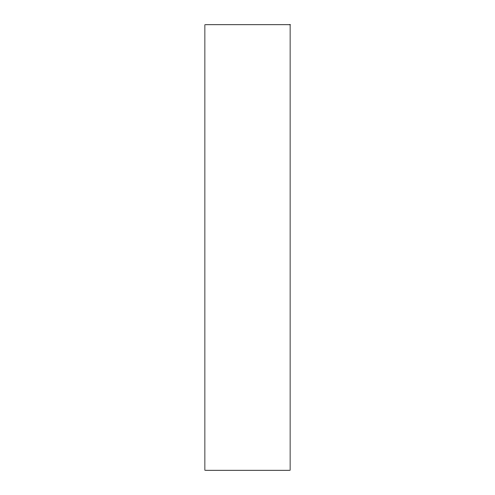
<?xml version="1.0" encoding="UTF-8"?>
<svg xmlns="http://www.w3.org/2000/svg" width="495" height="495" viewBox="0 0 495 495"><rect width="100%" height="100%" fill="white"/><g stroke="black" fill="none" stroke-linecap="round" stroke-linejoin="round"><path stroke-width="0.74" d="M290.12 24.75L204.881 24.75L204.881 470.25L290.12 470.25L290.12 24.75"/></g></svg>
